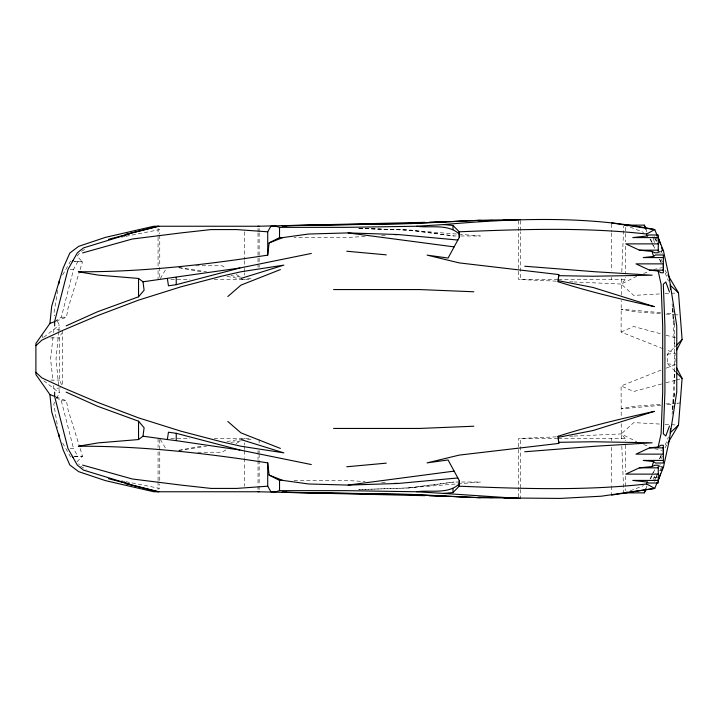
<?xml version="1.0" encoding="UTF-8"?>
<svg xmlns="http://www.w3.org/2000/svg" width="718" height="718" viewBox="0 0 718 718"><rect width="100%" height="100%" fill="white"/><g stroke="black" fill="none" stroke-linecap="round" stroke-linejoin="round"><path stroke-width="0.54" stroke-dasharray="3.59 2.69" d="M663.037 348.715L621.088 332.057L621.214 300.438M621.232 294.981L621.564 277.39M621.797 271.835L623.736 226.242M672.533 409.161L674.534 370.685L667.318 363.73L667.318 354.27L676.051 345.762M58.714 331.662L56.031 359L58.714 386.338M58.822 330.567L59.361 325.101L56.578 319.546M672.757 409.17L673.313 403.83M673.421 402.753L674.534 392.064L674.534 325.936L673.421 315.247M672.066 414.16L672.434 410.84M672.56 409.736L674.534 392.064M53.024 337.047L50.556 359L53.024 380.953M53.518 332.658L53.895 329.365L60.509 330.154M57.745 290.341L53.805 313.99L54.73 315.848M56.112 321.108L66.478 317.194L67.986 308.444L79.554 271.332M653.353 479.418L655.705 473.53M659.618 466.35L660.093 464.384M54.649 321.422L61.308 317.194L73.523 269.501L77.768 261.729L82.525 261.792L79.886 270.273M657.311 473.53L654.672 481.383M660.336 470.281L662.193 464.384M646.173 487.926L646.918 485.951M665.218 445.052L668.467 436.939M61.56 384.776L59.621 380.1L59.621 337.9L61.56 333.224M650.652 478.798L652.922 473.772M653.371 472.767L654.735 469.751M659.725 458.694L661.538 454.682M650.041 478.933L651.468 475.899M651.863 475.056L654.322 469.841M659.546 458.739L661.449 454.7M661.161 458.623L662.481 455.93M54.73 402.152L53.805 404.01L57.745 427.659M56.578 398.454L59.361 392.899L58.822 387.433M62.637 274.949L71.908 258.731M160.311 278.638L165.723 269.447M665.039 447.817L666.717 444.981M654.601 479.516L657.051 475.917M79.393 253.274L76.979 256.236L82.525 261.792L74.277 261.738M625.172 279.562L621.276 284.068L574.247 281.959M43.807 337.236L59.361 325.101M225.829 449.935L222.095 452.232L195.754 452.232M236.096 443.607L240.763 440.735M241.706 440.161L244.506 438.438L241.221 439.03M81.538 251.237L86.214 248.455M636.803 276.224L621.276 284.068L633.707 295.403L659.465 293.958M621.088 332.057L633.707 326.502L661.664 334.032M643.678 273.486L648.596 271.521M661.072 370.066L621.088 385.943L621.214 417.562M630.287 490.852L643.57 485.592M666.053 368.172L675.1 364.843L675.1 353.157L666.053 349.828M661.664 383.968L633.707 391.498L621.088 385.943M665.972 382.811L675.647 380.199M676.724 379.912L679.946 379.041M653.515 269.564L662.256 267.59M121.566 237.182L124.842 236.527M125.937 236.312L159.764 229.581L159.764 234.023M178.836 450.258L201.821 446.12M226.987 441.588L240.126 439.228M178.944 450.509L206.587 446.201M230.9 442.405L241.957 440.681M247.486 439.82L251.91 439.129M667.408 404.755L672.739 403.974M677.011 403.354L680.215 402.897L676.894 403.139M667.318 354.27L675.1 353.157M459.583 482.02L454.117 482.02L410.741 487.917L358.803 489.577M358.856 489.649L407.77 487.917L454.117 482.02M60.509 387.846L53.895 388.635L53.518 385.342M660.802 405.338L621.178 408.829L633.707 406.316L660.318 404.378M407.77 487.917L456.926 483.923M458.039 483.833L480.387 482.02L460.678 482.02M665.846 403.965L675.791 403.22M365.148 236.446L345.376 237.595L294.039 237.595M381.626 235.486L387.119 235.163M665.065 293.644L676.266 293.016M556.333 436.84L520.505 438.438L520.505 488.42M569.769 436.239L573.126 436.086M574.247 436.041L621.276 433.932L636.803 441.776M74.43 456.271L82.525 456.208L79.886 447.727M74.277 456.262L82.525 456.208L76.979 461.764L79.393 464.725M358.856 228.351L407.77 230.083L454.117 235.98L459.583 235.98M460.678 235.98L480.387 235.98L458.039 234.167M652.94 236.617L653.775 240.539L657.105 240.539M659.196 251.65L661.834 251.65M74.43 261.729L77.768 261.729M195.754 265.768L222.095 265.768L225.829 268.065M70.193 269.501L73.523 269.501M170.866 279.562L189.92 279.562M214.152 279.562L250.779 279.562M557.877 279.562L518.647 279.562L518.647 231.797M558.362 279.562L625.647 279.562L625.647 277.336M61.308 317.194L66.478 317.194M50.736 337.9L59.621 337.9M50.736 380.1L59.621 380.1M56.309 397.628L61.308 400.806L66.478 400.806L67.986 409.556L79.554 446.668M170.866 438.438L189.92 438.438M214.152 438.438L250.779 438.438M557.877 438.438L518.647 438.438L518.647 486.203M558.362 438.438L625.647 438.438L625.647 440.664M70.193 448.499L73.523 448.499L77.768 456.271M659.196 466.35L662.947 466.35M659.366 470.281L661.592 470.281M653.775 477.461L659.627 477.461M294.039 480.405L345.376 480.405L365.148 481.554M359.251 228.378L410.741 230.083L454.117 235.98M358.803 228.423L407.77 230.083L456.926 234.077M556.333 281.16L520.505 279.562L520.505 231.797M569.769 281.761L573.126 281.914M659.465 424.042L633.707 422.597L621.276 433.932L621.564 440.61M665.065 424.356L676.266 424.984M381.626 482.514L387.119 482.837M660.318 313.622L633.707 311.684L621.178 309.171L660.802 312.662M665.846 314.035L673.583 314.61M674.687 314.69L678.007 314.942M667.318 363.73L675.1 364.843M667.408 313.245L672.739 314.026M178.944 267.491L206.587 271.799M230.9 275.595L241.957 277.319M247.486 278.18L251.91 278.871M178.836 267.742L201.821 271.88M226.987 276.412L240.126 278.772M241.221 278.97L244.506 279.562L241.706 277.839M121.566 480.818L124.842 481.473M125.937 481.688L159.764 488.42L159.764 483.977M654.601 448.687L662.256 450.41M665.972 335.189L677.801 338.384M56.112 396.892L66.478 400.806M630.287 227.148L643.57 232.408M643.678 444.514L648.596 446.479M80.596 466.206L86.214 469.545M236.096 274.393L240.763 277.265M43.807 380.764L59.361 392.899M674.534 370.685L676.051 372.238M625.172 438.438L621.276 433.932L621.232 423.019M654.601 238.484L657.051 242.083M665.039 270.183L666.717 273.019M160.311 439.362L165.723 448.553M62.637 443.051L71.908 459.269M653.775 240.539L654.744 242.504M661.161 259.377L662.481 262.07M649.996 238.977L651.468 242.101M651.863 242.944L654.322 248.159M659.546 259.261L661.449 263.3M650.652 239.202L652.922 244.228M653.371 245.233L654.735 248.249M659.725 259.306L661.538 263.318M654.672 236.617L656.808 242.504M665.218 272.948L668.467 281.061M662.193 253.616L660.336 247.719M646.173 230.074L646.918 232.049M41.886 334.848L42.963 337.9M61.308 400.806L73.523 448.499M659.618 251.65L660.093 253.616M656.27 236.617L656.898 239.561M672.066 303.84L672.434 307.16M672.56 308.264L674.534 325.936M672.757 308.83L673.313 314.17M672.533 308.839L674.534 347.315M621.797 446.165L623.789 492.871M625.647 227.355L625.647 241.795M625.647 246.238L625.647 272.894M625.647 445.106L625.647 471.762M625.647 476.205L625.647 490.645M611.556 224.025L611.556 231.797M611.556 232.91L611.556 270.677M611.556 277.336L611.556 279.562M611.556 438.438L611.556 440.664M611.556 447.323L611.556 485.09M611.556 486.203L611.556 493.975M520.505 220.686L520.505 230.684M520.505 489.532L520.505 498.418M518.647 220.686L518.647 230.684M518.647 487.316L518.647 497.314M259.144 228.468L259.144 231.797M259.144 232.91L259.144 264.009M259.144 265.121L259.144 267.338M259.144 439.551L259.144 442.88M259.144 450.662L259.144 452.878M259.144 453.991L259.144 485.09M259.144 486.203L259.144 489.532M258.031 228.468L258.031 231.797M258.031 232.91L258.031 257.349M258.031 258.453L258.031 267.338M258.031 450.662L258.031 459.547M258.031 460.651L258.031 485.09M258.031 486.203L258.031 489.532M244.506 231.797L244.506 259.566M244.506 260.679L244.506 267.338M244.506 268.451L244.506 271.781M244.506 272.894L244.506 275.12M244.506 442.88L244.506 445.106M244.506 446.219L244.506 449.549M244.506 450.662L244.506 457.321M244.506 458.434L244.506 486.203M159.764 235.127L159.764 266.234M159.764 267.338L159.764 278.449M159.764 439.551L159.764 450.662M159.764 451.766L159.764 482.873M158.068 228.468L158.068 236.24M158.068 237.353L158.068 266.234M158.068 270.677L158.068 279.562M158.068 438.438L158.068 447.323M158.068 451.766L158.068 480.647M158.068 481.76L158.068 489.532M62.717 330.415L62.717 385.386"/><path stroke-width="1.08" d="M311.298 464.546L239.893 450.006L176.233 440.655L176.242 433.313L168.461 432.209L167.348 439.542L142.99 436.212L138.547 439.551L98.276 442.88L78.37 446.219C141.796 445.932 205.115 453.13 267.715 462.877L269.115 475.092L279.535 480.405L282.883 480.405M663.288 270.147L663.36 263.865L635.995 263.865L649.539 270.147L658.146 271L660.928 272.75L663.36 272.75L663.36 254.98L655.543 254.98L653.604 256.416L643.22 257.582L663.36 257.582M558.272 438.348L558.766 443.437L459.215 455.104L427.111 462.877L448.086 459.951L459.296 480.647L459.215 486.203L452.986 492.548L443.589 493.419L416.673 491.758L345.376 490.645L279.535 490.645L275.811 491.758L270.883 491.758L267.715 486.203L267.715 462.877M657.23 482.397L654.744 488.42L646.631 483.977C584.335 490.941 521.69 488.707 459.215 486.203L459.296 480.647M667.839 443.087L678.501 425.11L682.1 378.458L676.598 367.76M558.146 281.752L558.146 280.648L593.068 287.469L654.349 306.649C622.021 299.424 589.702 291.84 558.146 281.752L558.766 274.563L459.215 262.896L427.111 255.123L448.086 258.049L459.296 237.353L459.215 231.797L452.986 225.452L443.589 224.581L416.673 226.242L345.376 227.355L279.535 227.355L275.811 226.242L270.883 226.242L267.715 231.797L267.715 255.123C205.115 264.87 141.796 272.068 78.37 271.781L98.276 275.12L138.547 278.449L142.99 281.788L239.893 267.993L311.298 253.454M259.144 491.758L153.84 491.758L105.501 480.647L78.648 471.645L69.843 465.004L63.175 449.899L51.696 411.782L49.901 394.541L35.9 374.554L35.9 343.446L49.901 323.459L51.696 306.218L63.175 268.101L69.843 252.996L78.648 246.355L105.501 237.353L153.84 226.242L259.144 226.242M267.715 255.123L269.115 242.908L279.535 237.595L282.883 237.595M670.217 431.805L670.585 428.565M558.272 279.652L558.766 274.563M142.99 436.212L144.103 427.766L138.547 421.206L97.486 406.226L66.146 392.136M58.822 283.897L59.361 280.675M660.65 473.53L658.002 481.383M646.631 483.977L647.232 482.038L632.8 480.414L658.28 480.414M658.28 474.122L625.818 474.122L639.352 467.84L652.052 466.556L653.604 461.584L643.22 460.417L663.36 460.417M663.288 447.852L663.36 454.135L635.995 454.135L649.539 447.852L658.146 447L661.081 433.78L662.696 392.064L662.696 325.936L661.081 284.22L658.146 271M661.592 470.281L662.606 467.328M669.472 426.007L665.819 436.005L663.306 433.78L664.922 392.064L664.922 325.936L663.306 284.22L665.819 281.994L669.472 291.993M624.866 492.871L644.306 492.871L645.796 488.913M658.056 480.387L663.432 467.319L668.979 441.776L676.76 392.064L676.76 325.936L668.979 276.224L663.432 250.681L658.056 237.613M644.306 492.871L646.119 488.85M676.598 350.24L682.1 339.542L678.501 292.89L667.839 274.913M108.589 239.291L129.384 233.88L83.45 247.907L77.293 252.898L67.977 269.501L54.649 321.422L54.649 325.864M66.146 325.864L97.486 311.774L138.547 296.794L144.103 290.234L142.99 281.788M72.213 261.729L73.577 260.158M676.805 344.981L682.1 339.542M35.9 345.672L41.886 340.117L63.408 330.118L97.486 315.678L138.547 300.133L180.99 286.805L221.315 276.242L240.934 271.781L283.879 265.121L240.934 278.449M670.091 432.882L678.501 425.11M227.839 296.516L240.934 285.136L280.397 269.582M416.673 491.758C430.71 489.766 447.844 494.549 459.215 483.977M658.28 237.586L632.8 237.586L647.232 235.962L648.596 234.983L658.28 234.983L658.28 252.763L654.762 252.763L652.052 251.444L639.352 250.16L625.818 243.878L658.28 243.878M658.146 447L660.928 445.25L663.36 445.25L663.36 463.02L655.543 463.02L653.604 461.584M459.296 237.353L459.215 231.797C521.69 229.293 584.335 227.059 646.631 234.023L654.744 229.581L657.23 235.603M652.052 466.556L654.762 465.237L658.28 465.237L658.28 483.017L648.596 483.017L647.232 482.038M625.172 492.871L627.218 492.063M269.115 242.908L282.82 237.595L308.614 234.023L348.113 232.91L398.104 234.526L457.833 240.045M49.901 323.459L55.08 321.502M558.146 436.248C589.702 426.16 622.021 418.576 654.349 411.351L593.068 430.531L558.146 437.352L558.146 436.248L558.766 443.437M82.624 252.898L132.327 239.013L180.99 232.91L211.038 229.581L236.59 229.581L267.715 231.797M167.348 278.458L168.461 285.791L176.242 284.687L239.893 267.993M158.068 226.242L125.336 234.571L158.84 226.242M611.556 495.088L654.744 488.42L601.388 496.201L560.103 498.418L480.387 497.727L410.741 494.388L282.012 492.171L286.491 492.018M454.126 471.116L348.113 485.09L308.614 483.977L282.82 480.405L269.115 475.092M346.758 466.763L386.284 463.155M348.113 485.09L398.104 483.474L457.833 477.955M524.714 451.766L595.491 446.219L652.141 442.8L593.068 441.749L558.766 442.324M267.715 486.203L236.59 488.42L211.038 488.42L180.99 485.09L132.327 478.987L82.624 465.102M443.589 224.581C513.801 218.496 585.233 215.436 654.744 229.581L611.556 222.912M394.801 234.714L398.104 234.526M518.647 219.582L480.387 220.273L407.77 223.469L283.269 225.685L286.608 225.802M473.826 426.223L419.671 428.44L333.574 428.44M480.387 220.273L410.741 223.612L282.012 225.829L286.491 225.982M286.608 492.198L283.269 492.315L407.77 494.531L480.387 497.727M424.832 222.338L258.031 226.242M429.274 222.203L445.968 221.727M453.749 221.503L465.991 221.153M478.224 220.794L492.692 220.381M503.812 220.058L520.505 219.582M624.866 225.129L644.306 225.129L646.119 229.15M639.352 250.16L658.28 250.16M649.539 270.147L663.36 270.147M333.574 289.56L419.671 289.56L473.826 291.777M649.539 447.852L663.36 447.852M639.352 467.84L658.28 467.84M558.766 275.676L593.068 276.25L652.141 275.2L595.491 271.781L524.714 266.234M258.031 491.758L424.832 495.662M429.274 495.797L445.968 496.273M453.749 496.497L465.991 496.847M478.224 497.206L492.692 497.619M503.812 497.942L520.505 498.418M416.673 226.242C430.71 228.234 447.844 223.451 459.215 234.023M394.801 483.286L398.104 483.474M443.589 493.419L518.647 498.418M346.758 251.237L386.284 254.845M167.348 439.542L176.233 440.655M348.113 232.91L454.126 246.884M158.84 491.758L125.336 483.429L158.068 491.758M108.589 478.709L129.384 484.12L83.45 470.093L77.293 465.102L67.977 448.499L54.649 396.578L54.649 392.136M176.242 433.313L239.893 450.006M240.934 439.551L283.879 452.878L240.934 446.219L221.315 441.758L180.99 431.195L138.547 417.867L97.486 402.322L63.408 387.882L41.886 377.883L35.9 372.328M49.901 394.541L55.08 396.498M280.397 448.418L240.934 432.864L227.839 421.484M625.172 225.129L627.218 225.937M670.091 285.118L678.501 292.89M676.805 373.019L682.1 378.458M72.213 456.271L73.577 457.842M658.002 236.617L660.65 244.47M644.306 225.129L645.796 229.087M661.592 247.719L662.606 250.672M646.631 234.023L647.232 235.962M652.052 251.444L653.604 256.416M58.822 434.103L59.361 437.325M670.217 286.195L670.585 289.435M176.233 277.345L176.242 284.687M452.986 225.452L452.986 229.338M452.986 488.662L452.986 492.548M279.535 227.355L279.535 237.595M279.535 480.405L279.535 490.645M138.547 278.449L138.547 296.794M138.547 421.206L138.547 439.551"/></g></svg>
